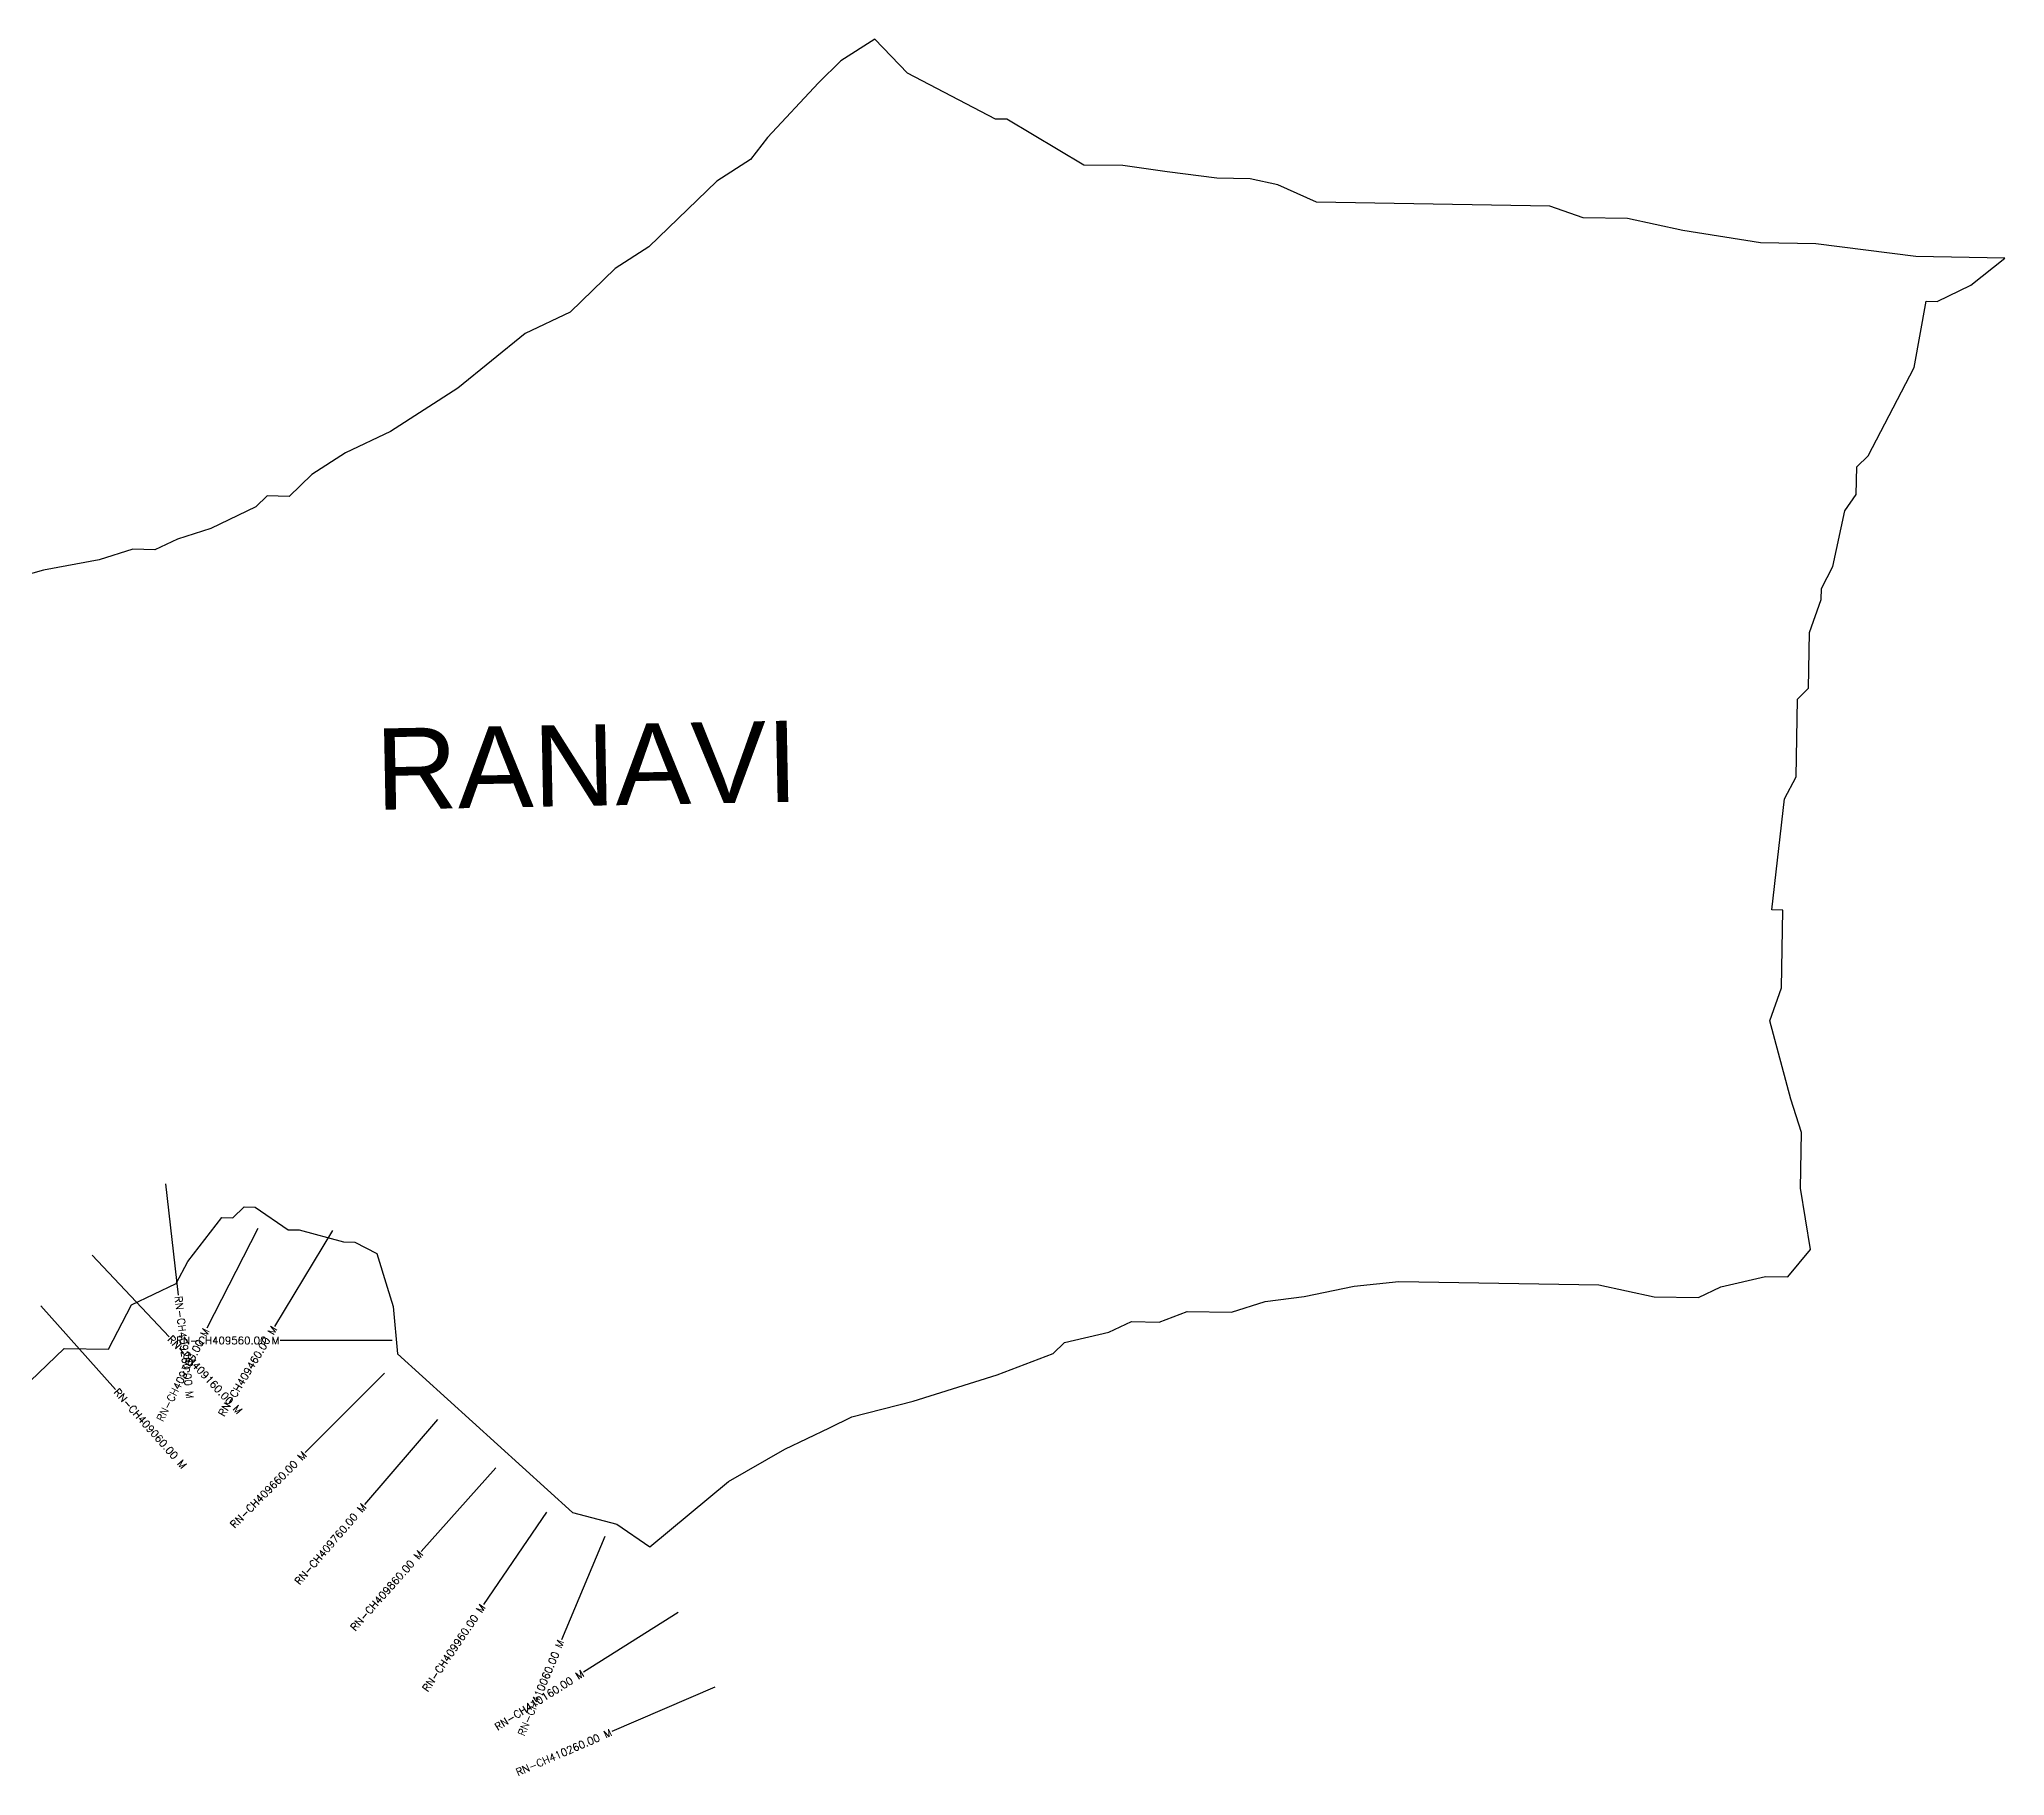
# Model space of a CAD drawing. Header units: metres. Extents: x 302737 to 307195, y 1938532 to 1940856.
# Drawn here: x 304564 to 307195, y 1938532 to 1940856 of the extents above; entities that cross this region are included whole.
import ezdxf
from ezdxf.enums import TextEntityAlignment as Align

# ---------------------------------------------------------------- set-up
doc = ezdxf.new("R2010")
doc.units = ezdxf.units.M
for name, color, linetype in [('CS', 134, 'Continuous'), ('CSMark', 6, 'Continuous'), ('VILLAGE BOUNDRY', 10, 'Continuous'), ('VILLAGE NAME', 250, 'Continuous')]:
    doc.layers.add(name, color=color, linetype=linetype)
doc.styles.get("Standard").update_dxf_attribs({"font": 'simplex.shx'})

msp = doc.modelspace()

# ---------------------------------------------------------------- linework, layer by layer
at = {"layer": 'CS'}
for p, q in [((304733.3, 1939324.2), (304750.3, 1939175.2)), ((304856.8, 1939264.6), (304788.4, 1939131.1)), ((304956.7, 1939261.9), (304879.2, 1939133.4)), ((304635.1, 1939229.1), (304737.9, 1939119.8)), ((304566.5, 1939160.9), (304666.3, 1939048.9)), ((305036.5, 1939114.7), (304886.5, 1939114.7)), ((305026.1, 1939071), (304920.3, 1938964.6)), ((305097.4, 1939009), (304999.5, 1938895.3)), ((305175.2, 1938944.4), (305075.6, 1938832.3)), ((305243.3, 1938884.9), (305158.6, 1938761.1)), ((305321.3, 1938852.4), (305263, 1938714.2)), ((305419.3, 1938750.8), (305292.5, 1938670.6)), ((305468.3, 1938650.5), (305330.5, 1938591.1))]:
    msp.add_line(p, q, dxfattribs=at)
at = {"layer": 'VILLAGE BOUNDRY'}
msp.add_lwpolyline([(304552, 1939060.3), (304597.4, 1939104.1), (304656.8, 1939103.2), (304687.6, 1939162.2), (304747.5, 1939190.9), (304762.9, 1939220.4), (304808.5, 1939279.2), (304823.4, 1939278.9), (304838.5, 1939293.5), (304853.4, 1939293.3), (304897.5, 1939262.8), (304912.3, 1939262.6), (304971.6, 1939246.7), (304986.5, 1939246.5), (305016, 1939231.1), (305030.1, 1939186.2), (305037.7, 1939160), (305043.5, 1939096.8), (305278, 1938884.6), (305337.2, 1938868.8), (305381.4, 1938838.3), (305486.9, 1938925.8), (305562, 1938969.2), (305622, 1938998), (305652, 1939012.3), (305734.1, 1939033.3), (305846.3, 1939068.6), (305921.1, 1939097.2), (305936.3, 1939111.8), (305996, 1939125.7), (306026, 1939140.1), (306063.1, 1939139.4), (306100.6, 1939153.7), (306160.1, 1939152.7), (306204.9, 1939166.8), (306257.1, 1939173.4), (306324.3, 1939187.2), (306383.9, 1939193.6), (306651.5, 1939189.2), (306725.7, 1939173.1), (306785.1, 1939172.1), (306815.1, 1939186.5), (306874.9, 1939200.4), (306904.6, 1939199.9), (306934.9, 1939236.6), (306921.4, 1939318.6), (306922.7, 1939393), (306908.5, 1939437.8), (306880.5, 1939542.4), (306896.1, 1939586.8), (306897.8, 1939690.9), (306883, 1939691.2), (306900.3, 1939839.6), (306915.6, 1939869.1), (306917.4, 1939973.2), (306932.5, 1939987.8), (306933.7, 1940062.2), (306949.3, 1940106.6), (306949.6, 1940121.4), (306964.9, 1940150.9), (306981, 1940225), (306996.3, 1940247.1), (306996.9, 1940284.3), (307012, 1940298.9), (307073.5, 1940416.9), (307089.8, 1940505.9), (307104.7, 1940505.6), (307149.7, 1940527.2), (307194.9, 1940563.6), (307075.9, 1940565.6), (306942.3, 1940582.7), (306868, 1940583.9), (306764.1, 1940600.5), (306690, 1940616.6), (306630.5, 1940617.6), (306586.2, 1940633.2), (306273.8, 1940638.4), (306222.2, 1940661.5), (306185.1, 1940669.6), (306140.5, 1940670.3), (306073.7, 1940678.9), (306014.4, 1940687.3), (305962.3, 1940688.1), (305859.2, 1940749.3), (305844.3, 1940749.6), (305726.3, 1940811), (305682.5, 1940856.4), (305637.3, 1940827.4), (305607.1, 1940798.1), (305539, 1940724.9), (305516.2, 1940695.5), (305471, 1940666.5), (305380.3, 1940578.7), (305335.2, 1940549.7), (305274.8, 1940491.2), (305214.8, 1940462.5), (305124.4, 1940389.6), (305034.2, 1940331.6), (304974.2, 1940302.8), (304929.1, 1940273.8), (304898.9, 1940244.6), (304869.1, 1940245.1), (304854, 1940230.4), (304794, 1940201.7), (304749.1, 1940187.5), (304719.1, 1940173.2), (304689.4, 1940173.7), (304644.5, 1940159.5), (304570, 1940145.9), (304420.5, 1940103.7)], dxfattribs=at)

# ---------------------------------------------------------------- texts
at = {"layer": 'CSMark'}
for s, rotation, p in [('RN-CH409260.00 M', 276.5087, (304750.4, 1939174.2)), ('RN-CH409160.00 M', 313.2467, (304738.6, 1939119.1)), ('RN-CH409060.00 M', 311.7117, (304666.9, 1939048.2))]:
    msp.add_text(s, height=10, rotation=rotation, dxfattribs=at).set_placement(p, align=Align.MIDDLE_LEFT)
for s, rotation, p in [('RN-CH409360.00 M', 62.8805, (304788, 1939130.2)), ('RN-CH409460.00 M', 58.9128, (304878.7, 1939132.6)), ('RN-CH409660.00 M', 45.152, (304919.6, 1938963.9)), ('RN-CH409760.00 M', 49.2597, (304998.9, 1938894.5)), ('RN-CH409860.00 M', 48.4031, (305075, 1938831.5)), ('RN-CH409960.00 M', 55.6355, (305158.1, 1938760.3)), ('RN-CH410060.00 M', 67.1317, (305262.6, 1938713.3)), ('RN-CH410160.00 M', 32.2915, (305291.7, 1938670.1)), ('RN-CH410260.00 M', 23.318, (305329.6, 1938590.7))]:
    msp.add_text(s, height=10, rotation=rotation, dxfattribs=at).set_placement(p, align=Align.MIDDLE_RIGHT)
msp.add_text('RN-CH409560.00 M', height=10, dxfattribs=at).set_placement((304885.5, 1939114.7), align=Align.MIDDLE_RIGHT)
at = {"layer": 'VILLAGE NAME', "insert": (305013.2, 1939933.7), "char_height": 108.748, "attachment_point": 1, "rotation": 1.1028}
msp.add_mtext_dynamic_manual_height_columns('{\\fArial|b0|i0|c0|p34;RANAVI}', width=1571.314, gutter_width=543.7, heights=[0], dxfattribs=at)

doc.saveas('drawing.dxf')
